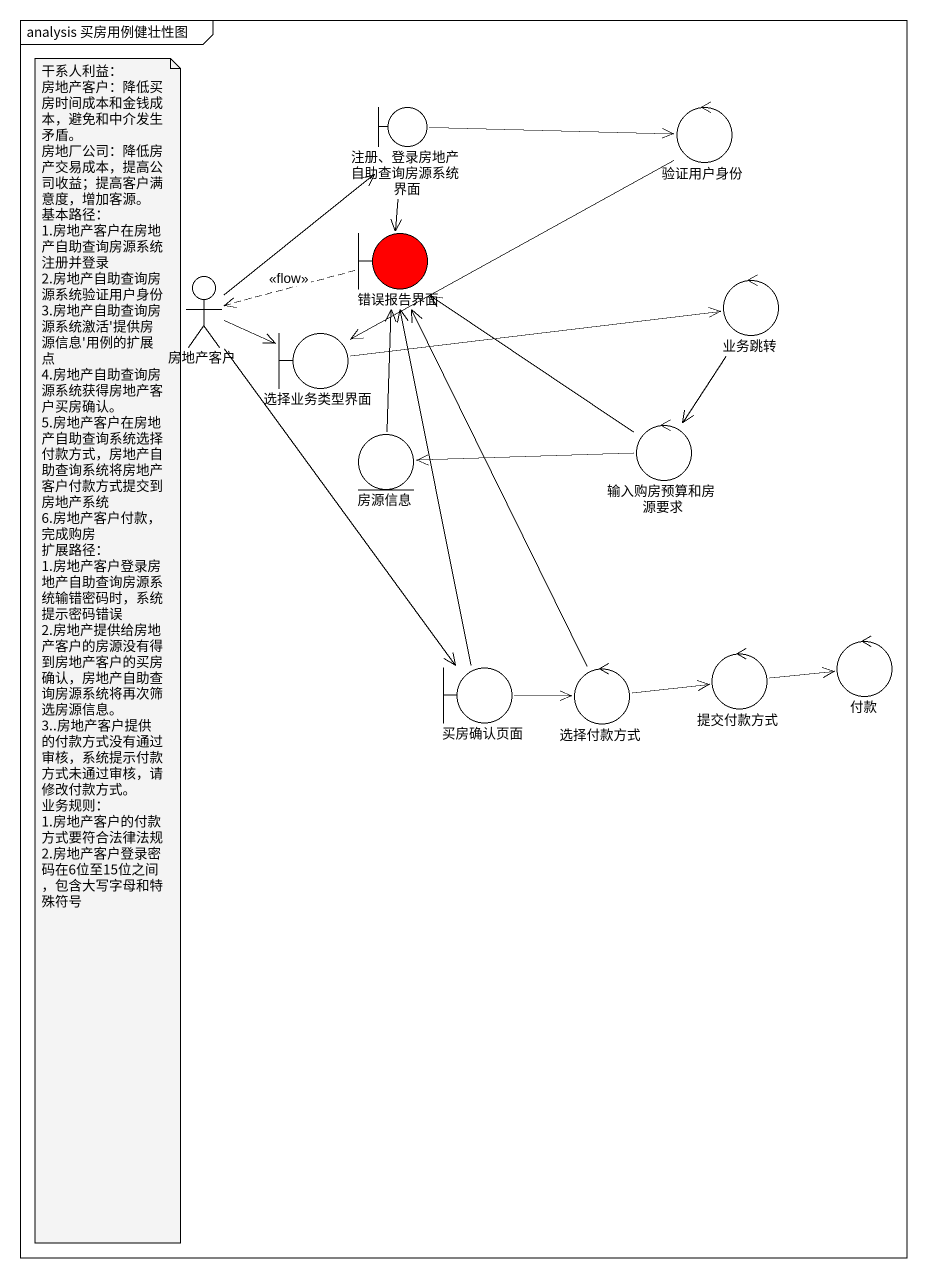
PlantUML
@startuml
mainframe analysis 买房用例健壮性图
boundary "注册、登录房地产自助查询房源系统界面" as 注册_登录房地产自助查询房源系统界面
control 验证用户身份
boundary 错误报告界面 #FF0000
actor 房地产客户
control 业务跳转
boundary 选择业务类型界面
entity 房源信息
control 输入购房预算和房源要求
boundary 买房确认页面
control 选择付款方式
control 提交付款方式
control 付款
注册_登录房地产自助查询房源系统界面 -right-> 验证用户身份
注册_登录房地产自助查询房源系统界面 --> 错误报告界面
验证用户身份 -left-> 选择业务类型界面
错误报告界面 .left.> 房地产客户 : <<flow>>
房地产客户 -up-> 注册_登录房地产自助查询房源系统界面
房地产客户 -right-> 选择业务类型界面
房地产客户 --> 买房确认页面
业务跳转 --> 输入购房预算和房源要求
选择业务类型界面 -right-> 业务跳转
房源信息 -up-> 错误报告界面
输入购房预算和房源要求 -up-> 错误报告界面
输入购房预算和房源要求 -left-> 房源信息
买房确认页面 -up-> 错误报告界面
买房确认页面 -right-> 选择付款方式
选择付款方式 -up-> 错误报告界面
选择付款方式 -right-> 提交付款方式
提交付款方式 -right-> 付款
note as N1
  干系人利益：
  房地产客户：降低买房时间成本和金钱成本，避免和中介发生矛盾。
  房地厂公司：降低房产交易成本，提高公司收益；提高客户满意度，增加客源。
  基本路径：
  1.房地产客户在房地产自助查询房源系统注册并登录
  2.房地产自助查询房源系统验证用户身份
  3.房地产自助查询房源系统激活'提供房源信息'用例的扩展点
  4.房地产自助查询房源系统获得房地产客户买房确认。
  5.房地产客户在房地产自助查询系统选择付款方式，房地产自助查询系统将房地产客户付款方式提交到房地产系统
  6.房地产客户付款，完成购房
  扩展路径：
  1.房地产客户登录房地产自助查询房源系统输错密码时，系统提示密码错误
  2.房地产提供给房地产客户的房源没有得到房地产客户的买房确认，房地产自助查询房源系统将再次筛选房源信息。
  3..房地产客户提供的付款方式没有通过审核，系统提示付款方式未通过审核，请修改付款方式。
  业务规则：
  1.房地产客户的付款方式要符合法律法规
  2.房地产客户登录密码在6位至15位之间，包含大写字母和特殊符号
end note
@enduml
